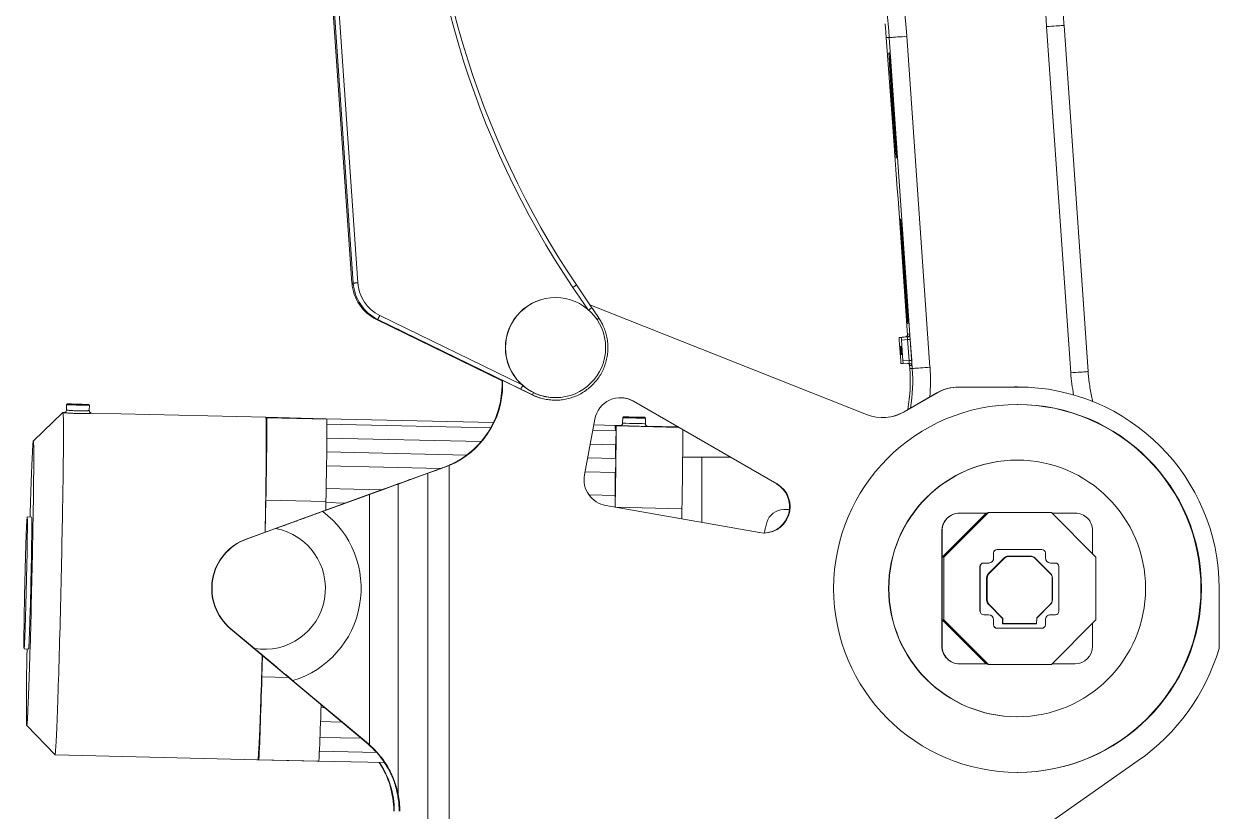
# Model space of a CAD drawing. Header units: millimetres. Extents: x 419 to 13500, y 498 to 10404.
# Drawn here: x 4496 to 5860, y 5924 to 6823 of the extents above; entities that cross this region are included whole.
import ezdxf

# ---------------------------------------------------------------- set-up
doc = ezdxf.new("R2010")
doc.units = ezdxf.units.MM
doc.header["$LTSCALE"] = 50

msp = doc.modelspace()

# ---------------------------------------------------------------- linework, layer by layer
at = {"color": 7, "linetype": 'Continuous', "lineweight": 15}
for p, q in [((4799.5, 7545.2), (4870.3, 6526.6)), ((4871.8, 6526.6), (4801, 7545.2)), ((4806.1, 7545.5), (4877, 6527)), ((5503.8, 6808.4), (5530.1, 6430.6)), ((5690.8, 6424.2), (5663.3, 6819.5)), ((5710.6, 6425.6), (5683.1, 6820.9)), ((5683.1, 6820.9), (5683.1, 6820.9)), ((5480.1, 6807), (5483.5, 6807)), ((5480.1, 6807), (5485.8, 6730.7)), ((5480.1, 6807), (5480.1, 6806.9)), ((5480.1, 6806.9), (5485.8, 6730.6)), ((5509.9, 6429.2), (5483.5, 6807)), ((5488.4, 6709.7), (5485.6, 6749.6)), ((5486.6, 6749.6), (5489.4, 6709.7)), ((5485.8, 6730.6), (5485.8, 6730.7)), ((5494.4, 6612.2), (5504.5, 6467.1)), ((5494.4, 6612.2), (5494.4, 6612.2)), ((5501.6, 6520.2), (5498.8, 6560.1)), ((5499.8, 6560.1), (5502.6, 6520.2)), ((4871.8, 6526.6), (4870.3, 6526.6)), ((5126.5, 6524.6), (5144.1, 6498.5)), ((5102.7, 6510.1), (5102.6, 6510.1)), ((5457.7, 6376.6), (5141.9, 6501.7)), ((4898.2, 6485.2), (5041.6, 6415.2)), ((4899.8, 6485.2), (4898.2, 6485.2)), ((5063.1, 6405.4), (4899.8, 6485.2)), ((4919, 6475.6), (4918.1, 6475.6)), ((5041.6, 6415.3), (4929.8, 6469.8)), ((5076, 6399), (4931, 6469.8)), ((5504.6, 6468.3), (5507.1, 6468.3)), ((5501.8, 6465.1), (5494.9, 6464.6)), ((5497.3, 6464.6), (5494.9, 6464.6)), ((5495, 6461.6), (5496.7, 6437.7)), ((5497.3, 6464.6), (5504.3, 6465.1)), ((5504.5, 6462.1), (5497.6, 6461.6)), ((5499.2, 6437.7), (5497.6, 6461.6)), ((5504.3, 6465.1), (5501.8, 6465.1)), ((5506.2, 6438.1), (5504.5, 6462.1)), ((5507.6, 6462.3), (5509.2, 6438.4)), ((5496.9, 6434.7), (5499.4, 6434.7)), ((5499.2, 6437.7), (5506.2, 6438.1)), ((5506.4, 6435.2), (5499.4, 6434.7)), ((5506.4, 6435.2), (5506.6, 6435.2)), ((5506.8, 6433.5), (5507.1, 6429.2)), ((5509.6, 6432.4), (5507.1, 6432.4)), ((5507.1, 6429.2), (5509.9, 6429.2)), ((5507.1, 6429.2), (5507.1, 6429.2)), ((5041.6, 6410.5), (5041.6, 6415.8)), ((5042.2, 6415.5), (5042.2, 6410.5)), ((5710.6, 6425.6), (5710.6, 6425.6)), ((5041.6, 6410.5), (5042.2, 6410.5)), ((5076.2, 6399), (5076, 6399)), ((5500.5, 6379.7), (5538, 6401.3)), ((5538.6, 6401.3), (5501.1, 6379.7)), ((5538, 6401.3), (5538.6, 6401.3)), ((5562.9, 6408), (5563.5, 6408)), ((5630.2, 6408), (5563.5, 6408)), ((5629.6, 6408.1), (5628.7, 6408.1)), ((4544.5, 6387.7), (4544.4, 6381.7)), ((4545.6, 6388.7), (4544.5, 6387.7)), ((4570.5, 6387.1), (4569.6, 6388.1)), ((4570.4, 6381.1), (4570.5, 6387.1)), ((5102.3, 6393), (5102.5, 6393)), ((5102.6, 6395.8), (5102.7, 6395.8)), ((5191.4, 6391.7), (5192, 6391.7)), ((5354.9, 6297.3), (5191.4, 6391.7)), ((5355.5, 6297.3), (5192, 6391.7)), ((4540.3, 6378.8), (4506.6, 6346.5)), ((4541.4, 6378.8), (4540.4, 6378.8)), ((4771.9, 6373.4), (4573.3, 6378)), ((4839.3, 6371.8), (4772, 6373.4)), ((4772, 6373.1), (4773.1, 6372.8)), ((4841.7, 6371.2), (4773.1, 6372.8)), ((4839.3, 6371.8), (4840.4, 6371.6)), ((5031.8, 6367.4), (4840.5, 6371.8)), ((5179.3, 6373), (5179.2, 6366.7)), ((5180.3, 6373.9), (5179.3, 6373)), ((5205.3, 6372.4), (5204.3, 6373.4)), ((5205.2, 6366.1), (5205.3, 6372.4)), ((5500.5, 6379.7), (5501.1, 6379.7)), ((4840.4, 6371.6), (4840.6, 6371.5)), ((4840.6, 6371.5), (4841.7, 6371.2)), ((5028.7, 6361.3), (4841.7, 6365.6)), ((5147.5, 6371.2), (5135.7, 6307.7)), ((5171.6, 6358), (5145.1, 6358.6)), ((5170.6, 6364.2), (5146.3, 6364.7)), ((5177.3, 6364), (5170.6, 6364.1)), ((5170.7, 6363.8), (5171.8, 6363.6)), ((5243, 6361.9), (5171.8, 6363.6)), ((5242, 6362.5), (5206.9, 6363.3)), ((4841.6, 6349.7), (5017.8, 6345.6)), ((5001.2, 6330.2), (4841.5, 6333.9)), ((5142.2, 6342.8), (5171.2, 6342.1)), ((4841.3, 6318), (4971.5, 6315)), ((4981.2, 6318.4), (4976.4, 6316.5)), ((4981.2, 6318.4), (4981.2, 5828)), ((5171.4, 6326.2), (5139.3, 6327)), ((5269.6, 6328), (5247.8, 6328)), ((5301.8, 6328), (5269.6, 6328)), ((5629.7, 6324.5), (5629.4, 6324.5)), ((4957, 6309.5), (4922.9, 6297.2)), ((4938.9, 6303.2), (4972.5, 6315.3)), ((4957, 5828), (4957, 6309.5)), ((4975.7, 6316.5), (4976.4, 6316.5)), ((5136.3, 6311.1), (5171, 6310.3)), ((4749.6, 6234.3), (4907.2, 6291.7)), ((4903.8, 6290.5), (4840.9, 6292)), ((4922.9, 5943.4), (4922.9, 6297.2)), ((5354.9, 6297.3), (5355.5, 6297.3)), ((4772.1, 6278.8), (4771.2, 6242.2)), ((4840.6, 6277.2), (4772.1, 6278.8)), ((4890.2, 6285.3), (4836.8, 6265.9)), ((4840.6, 6277.2), (4840.4, 6267.4)), ((4890.2, 5999.4), (4890.2, 6285.3)), ((5170.8, 6284.3), (5140.7, 6285)), ((4840.6, 6276.1), (4862.8, 6275.5)), ((5160, 6272.7), (5335.3, 6241.8)), ((5246.9, 6268.9), (5171.6, 6270.7)), ((5246.9, 6268.9), (5246.7, 6257.4)), ((5363.3, 6268), (5369.7, 6268)), ((5594.2, 6264), (5543.9, 6213.6)), ((5596.7, 6264.7), (5545.9, 6213.9)), ((5596.8, 6264.7), (5546, 6213.9)), ((5563.9, 6264), (5563.7, 6264)), ((5595.9, 6264), (5563.9, 6264)), ((5595.9, 6264), (5594.2, 6264)), ((5596.8, 6264.7), (5596.7, 6264.7)), ((5668.7, 6264.7), (5596.8, 6264.7)), ((5719.5, 6213.9), (5668.7, 6264.7)), ((5695.8, 6264), (5669.4, 6264)), ((4504.6, 6259.5), (4499.5, 6259.6)), ((4750, 6234.3), (4783, 6246.4)), ((5543.9, 6244), (5543.7, 6244)), ((5543.7, 6244), (5543.7, 6112)), ((5543.9, 6244), (5543.9, 6213.6)), ((5715.8, 6217.5), (5715.8, 6244)), ((4749.6, 6234.3), (4750, 6234.3)), ((5606.8, 6222.5), (5606.7, 6222.5)), ((5657.8, 6222.5), (5606.8, 6222.5)), ((5545.9, 6213.6), (5543.9, 6213.6)), ((5543.9, 6213.6), (5543.9, 6213.6)), ((5543.9, 6213.6), (5543.9, 6142.3)), ((5546, 6213.9), (5545.9, 6213.9)), ((5545.9, 6213.9), (5545.9, 6142)), ((5546, 6213.9), (5546, 6142)), ((5614.7, 6212.9), (5596.8, 6195)), ((5615.2, 6212.6), (5597.4, 6194.8)), ((5602.8, 6218.5), (5602.7, 6218.5)), ((5602.7, 6218.5), (5602.7, 6213)), ((5602.8, 6213), (5602.7, 6213)), ((5602.8, 6218.5), (5602.8, 6213)), ((5615.2, 6212.6), (5614.7, 6212.9)), ((5619.9, 6214.6), (5619.7, 6215)), ((5644.9, 6215), (5619.7, 6215)), ((5645.2, 6214.6), (5619.9, 6214.6)), ((5645.2, 6214.6), (5644.9, 6215)), ((5667.7, 6195), (5648.9, 6213.7)), ((5667.7, 6194.8), (5648.9, 6213.4)), ((5661.8, 6213), (5661.8, 6218.5)), ((5719.5, 6142), (5719.5, 6213.9)), ((5587.3, 6203), (5587.2, 6203)), ((5587.2, 6203), (5587.2, 6152)), ((5587.3, 6203), (5587.3, 6152)), ((5591.3, 6207), (5591.2, 6207)), ((5597.1, 6207), (5591.2, 6207)), ((5597.2, 6207), (5591.3, 6207)), ((5597.4, 6194.8), (5596.8, 6195)), ((5597.2, 6207), (5597.1, 6207)), ((5667.7, 6194.8), (5667.7, 6195)), ((5673.3, 6207), (5667.8, 6207)), ((5677.3, 6152), (5677.3, 6203)), ((5595.4, 6190.1), (5594.8, 6190.1)), ((5594.8, 6190.1), (5594.8, 6164.8)), ((5595.4, 6190.1), (5595.4, 6164.8)), ((5669.7, 6164.8), (5669.7, 6190.1)), ((5669.7, 6190.1), (5669.8, 6190.1)), ((5669.8, 6164.8), (5669.8, 6190.1)), ((5860.1, 6109.4), (5860.1, 6178)), ((5597.4, 6160.1), (5596.8, 6159.9)), ((5596.8, 6159.9), (5612.8, 6143.5)), ((5597.4, 6160.1), (5613.4, 6143.7)), ((5652, 6144.4), (5667.7, 6160.1)), ((5652.1, 6144.2), (5667.7, 6159.9)), ((5667.7, 6160.1), (5667.7, 6159.9)), ((5669.7, 6164.8), (5669.8, 6164.8)), ((5545.9, 6142.3), (5543.9, 6142.3)), ((5543.9, 6142.3), (5594.2, 6092)), ((5543.9, 6142.3), (5543.9, 6142.3)), ((5543.9, 6142.3), (5543.9, 6112)), ((5546, 6142), (5545.9, 6142)), ((5545.9, 6142), (5596.7, 6091.2)), ((5546, 6142), (5596.8, 6091.2)), ((5587.3, 6152), (5587.2, 6152)), ((5591.6, 6148), (5591.5, 6148)), ((5591.5, 6148), (5596.7, 6148)), ((5591.6, 6148), (5596.8, 6148)), ((5596.8, 6148), (5596.7, 6148)), ((5602.8, 6142), (5602.7, 6142)), ((5602.7, 6142), (5602.7, 6136.5)), ((5602.8, 6142), (5602.8, 6136.5)), ((5613.4, 6143.7), (5612.8, 6143.5)), ((5612.8, 6143.5), (5612.8, 6137.5)), ((5613.4, 6143.7), (5613.4, 6137.8)), ((5651.7, 6137.8), (5652, 6144.4)), ((5651.8, 6137.5), (5652.1, 6144.2)), ((5652, 6144.4), (5652.1, 6144.2)), ((5661.8, 6136.5), (5661.8, 6142)), ((5667.8, 6148), (5673.3, 6148)), ((5668.7, 6091.2), (5719.5, 6142)), ((4888.4, 6000.4), (4731.5, 6132)), ((4731.5, 6132), (4732, 6132)), ((4758.9, 6109.4), (4732, 6132)), ((5602.8, 6136.5), (5602.7, 6136.5)), ((5606.8, 6132.5), (5606.7, 6132.5)), ((5606.8, 6132.5), (5657.8, 6132.5)), ((5613.4, 6137.8), (5612.8, 6137.5)), ((5612.8, 6137.5), (5651.8, 6137.5)), ((5613.4, 6137.8), (5651.7, 6137.8)), ((5651.7, 6137.8), (5651.8, 6137.5)), ((5715.8, 6112), (5715.8, 6138.4)), ((4496, 6108.9), (4501.1, 6108.7)), ((4768, 6101.4), (4767.4, 6077.1)), ((5543.9, 6112), (5543.7, 6112)), ((5563.9, 6092), (5563.7, 6092)), ((5563.9, 6092), (5594.2, 6092)), ((5595.9, 6092), (5594.2, 6092)), ((5594.2, 6092), (5594.2, 6092)), ((5596.8, 6091.2), (5596.7, 6091.2)), ((5596.8, 6091.2), (5668.7, 6091.2)), ((5669.4, 6092), (5695.8, 6092)), ((4797.8, 6076.4), (4767.4, 6077.1)), ((4802.8, 6072.7), (4889, 6000.4)), ((4839.1, 6041.8), (4834.9, 6041.9)), ((5629.4, 6031.5), (5629.7, 6031.5)), ((4499, 6021.7), (4531.3, 5987.9)), ((4834.4, 6026), (4858.5, 6025.4)), ((4880.6, 6006.9), (4833.7, 6008)), ((4833.1, 5992.1), (4898.5, 5990.6)), ((4888.4, 6000.4), (4889, 6000.4)), ((4531.3, 5987.9), (4762.9, 5982.5)), ((4830.2, 5980.9), (4761.6, 5982.5)), ((4762.9, 5982.5), (4761.6, 5982.5)), ((4764.1, 5982.5), (4762.9, 5982.5)), ((4832.6, 5980.9), (4764.1, 5982.5)), ((4831.4, 5980.9), (4830.2, 5980.9)), ((4831.4, 5980.9), (4907.4, 5979.2)), ((4832.6, 5980.9), (4831.4, 5980.9)), ((5641.5, 5892.9), (5767.8, 5981.4))]:
    msp.add_line(p, q, dxfattribs=at)
at = {"color": 8, "linetype": 'Continuous', "lineweight": 15}
for p, q in [((5486.6, 6749.7), (5485.6, 6749.6)), ((5489.4, 6709.8), (5488.4, 6709.7)), ((5494.4, 6612.2), (5504.5, 6467.2)), ((5499.8, 6560.1), (5498.8, 6560.1)), ((5139, 6497.1), (5122.4, 6521.8)), ((5502.6, 6520.2), (5501.6, 6520.2)), ((4902.1, 6489.7), (5064.4, 6410.5)), ((4930.2, 6470.2), (4929.8, 6469.8)), ((5506.8, 6433.5), (5507.1, 6429.2)), ((4560.9, 6377.7), (4557.5, 6377.8)), ((5269.6, 6253.4), (5269.6, 6328))]:
    msp.add_line(p, q, dxfattribs=at)
at = {"color": 7, "linetype": 'Continuous', "lineweight": 15, "flags": 128}
for points in [[(5663.3, 6819.5), (5662.5, 6833.8), (5662.1, 6848.2), (5662.1, 6862.6), (5662.5, 6876.9), (5663.2, 6891.3), (5664.4, 6905.6), (5666, 6919.9), (5668, 6934.1), (5670.3, 6948.3)], [(5479, 6934.7), (5483.3, 6921), (5487.2, 6907.2), (5490.8, 6893.3), (5493.9, 6879.3), (5496.7, 6865.3), (5499, 6851.1), (5501, 6836.9), (5502.6, 6822.7), (5503.8, 6808.4)], [(4986.7, 6836.7), (4991.6, 6818.2), (4996.9, 6799.9), (5002.5, 6781.6), (5008.4, 6763.5), (5014.7, 6745.4), (5021.3, 6727.5), (5028.3, 6709.8), (5035.6, 6692.1), (5043.2, 6674.6), (5051.2, 6657.3), (5059.5, 6640.1), (5068.1, 6623.1), (5077, 6606.2), (5086.3, 6589.5), (5095.9, 6573), (5105.8, 6556.7), (5116, 6540.5), (5126.5, 6524.6)], [(5122.4, 6521.8), (5111.8, 6537.8), (5101.6, 6554), (5091.6, 6570.4), (5082, 6587), (5072.6, 6603.8), (5063.7, 6620.7), (5055, 6637.8), (5046.6, 6655.1), (5038.6, 6672.5), (5030.9, 6690.1), (5023.6, 6707.9), (5016.6, 6725.7), (5010, 6743.7), (5003.6, 6761.8), (4997.7, 6780.1), (4992.1, 6798.4), (4986.8, 6816.9), (4981.9, 6835.4)], [(5483.5, 6807), (5483.8, 6807), (5484.4, 6807.1), (5485.5, 6807.2), (5486.9, 6807.2), (5488.6, 6807.4), (5490.6, 6807.5), (5492.9, 6807.7), (5495.5, 6807.8), (5498.2, 6808), (5501, 6808.2), (5503.8, 6808.4)], [(5485.6, 6749.6), (5485.4, 6753.4), (5485.1, 6757.2), (5484.9, 6760.8), (5484.6, 6764.4), (5484.4, 6767.9), (5484.2, 6771.2), (5484, 6774.3), (5483.8, 6777.1), (5483.7, 6779.8), (5483.6, 6782.1), (5483.4, 6784.2), (5483.4, 6785.9), (5483.3, 6787.3), (5483.3, 6788.4), (5483.3, 6789.1), (5483.3, 6789.5), (5483.3, 6789.5), (5483.4, 6789.1), (5483.5, 6788.4), (5483.6, 6787.3), (5483.8, 6785.9), (5483.9, 6784.2), (5484.1, 6782.1), (5484.3, 6779.8), (5484.5, 6777.1), (5484.8, 6774.3), (5485, 6771.2), (5485.3, 6767.9), (5485.5, 6764.4), (5485.8, 6760.8), (5486, 6757.2), (5486.3, 6753.4), (5486.6, 6749.6)], [(5485.8, 6730.7), (5486.6, 6720.4), (5487.3, 6710), (5488.1, 6699.4), (5488.9, 6688.7), (5489.7, 6678), (5490.5, 6667.1), (5491.2, 6656.2), (5492, 6645.2), (5492.8, 6634.2), (5493.6, 6623.2), (5494.4, 6612.2)], [(5489.4, 6709.7), (5489.6, 6705.9), (5489.9, 6702.1), (5490.1, 6698.5), (5490.4, 6694.9), (5490.6, 6691.4), (5490.8, 6688.1), (5491, 6685), (5491.2, 6682.2), (5491.3, 6679.5), (5491.4, 6677.2), (5491.5, 6675.1), (5491.6, 6673.4), (5491.7, 6672), (5491.7, 6670.9), (5491.7, 6670.2), (5491.7, 6669.8), (5491.6, 6669.8), (5491.6, 6670.2), (5491.5, 6670.9), (5491.4, 6672), (5491.2, 6673.4), (5491.1, 6675.1), (5490.9, 6677.2), (5490.7, 6679.5), (5490.5, 6682.2), (5490.2, 6685), (5490, 6688.1), (5489.7, 6691.4), (5489.5, 6694.9), (5489.2, 6698.5), (5488.9, 6702.1), (5488.7, 6705.9), (5488.4, 6709.7)], [(5498.8, 6560.1), (5498.6, 6563.9), (5498.3, 6567.6), (5498.1, 6571.3), (5497.8, 6574.9), (5497.6, 6578.3), (5497.4, 6581.6), (5497.2, 6584.7), (5497, 6587.6), (5496.9, 6590.2), (5496.8, 6592.6), (5496.7, 6594.6), (5496.6, 6596.4), (5496.5, 6597.8), (5496.5, 6598.8), (5496.5, 6599.6), (5496.5, 6599.9), (5496.6, 6599.9), (5496.6, 6599.6), (5496.7, 6598.8), (5496.8, 6597.8), (5497, 6596.4), (5497.1, 6594.6), (5497.3, 6592.6), (5497.5, 6590.2), (5497.7, 6587.6), (5498, 6584.7), (5498.2, 6581.6), (5498.5, 6578.3), (5498.7, 6574.9), (5499, 6571.3), (5499.3, 6567.6), (5499.5, 6563.9), (5499.8, 6560.1)], [(4877, 6527), (4876, 6526.9), (4875, 6526.8), (4874.1, 6526.8), (4873.4, 6526.7), (4872.7, 6526.7), (4872.2, 6526.7), (4871.9, 6526.6), (4871.8, 6526.6)], [(5502.6, 6520.2), (5502.8, 6516.4), (5503.1, 6512.6), (5503.3, 6508.9), (5503.6, 6505.3), (5503.8, 6501.9), (5504, 6498.6), (5504.2, 6495.5), (5504.4, 6492.6), (5504.5, 6490), (5504.6, 6487.7), (5504.7, 6485.6), (5504.8, 6483.9), (5504.9, 6482.4), (5504.9, 6481.4), (5504.9, 6480.7), (5504.9, 6480.3), (5504.9, 6480.3), (5504.8, 6480.7), (5504.7, 6481.4), (5504.6, 6482.4), (5504.4, 6483.9), (5504.3, 6485.6), (5504.1, 6487.7), (5503.9, 6490), (5503.7, 6492.6), (5503.4, 6495.5), (5503.2, 6498.6), (5502.9, 6501.9), (5502.7, 6505.3), (5502.4, 6508.9), (5502.1, 6512.6), (5501.9, 6516.4), (5501.6, 6520.2)], [(5496.1, 6449.6), (5496, 6451), (5495.9, 6452.3), (5495.8, 6453.3), (5495.8, 6454.1), (5495.7, 6454.6), (5495.7, 6454.7), (5495.7, 6454.4), (5495.7, 6453.8), (5495.8, 6452.8), (5495.8, 6451.7), (5495.9, 6450.3), (5496, 6448.9), (5496.1, 6447.6), (5496.2, 6446.4), (5496.3, 6445.5), (5496.4, 6444.8), (5496.4, 6444.6), (5496.4, 6444.6), (5496.4, 6445.1), (5496.3, 6445.9), (5496.3, 6447), (5496.2, 6448.3), (5496.1, 6449.6)], [(5497.2, 6449.6), (5497.1, 6451), (5497, 6452.3), (5496.9, 6453.3), (5496.8, 6454.1), (5496.8, 6454.6), (5496.8, 6454.7), (5496.8, 6454.4), (5496.8, 6453.8), (5496.9, 6452.8), (5496.9, 6451.7), (5497, 6450.3), (5497.1, 6448.9), (5497.2, 6447.6), (5497.3, 6446.4), (5497.4, 6445.5), (5497.4, 6444.8), (5497.5, 6444.6), (5497.5, 6444.6), (5497.5, 6445.1), (5497.4, 6445.9), (5497.4, 6447), (5497.3, 6448.3), (5497.2, 6449.6)], [(5498.3, 6449.6), (5498.2, 6451), (5498.1, 6452.3), (5498, 6453.3), (5497.9, 6454.1), (5497.9, 6454.6), (5497.9, 6454.7), (5497.9, 6454.4), (5497.9, 6453.8), (5497.9, 6452.8), (5498, 6451.7), (5498.1, 6450.3), (5498.2, 6448.9), (5498.3, 6447.6), (5498.4, 6446.4), (5498.5, 6445.5), (5498.5, 6444.8), (5498.6, 6444.6), (5498.6, 6444.6), (5498.6, 6445.1), (5498.5, 6445.9), (5498.5, 6447), (5498.4, 6448.3), (5498.3, 6449.6)], [(5504.5, 6462.1), (5505.1, 6462.1), (5505.7, 6462.2), (5506.2, 6462.2), (5506.7, 6462.2), (5507.1, 6462.3), (5507.3, 6462.3), (5507.5, 6462.3), (5507.6, 6462.3)], [(5506.2, 6438.1), (5506.8, 6438.2), (5507.4, 6438.2), (5507.9, 6438.3), (5508.3, 6438.3), (5508.7, 6438.3), (5509, 6438.3), (5509.2, 6438.4), (5509.2, 6438.4)], [(5509.9, 6429.2), (5510.1, 6429.2), (5510.8, 6429.3), (5511.8, 6429.3), (5513.2, 6429.4), (5514.9, 6429.5), (5517, 6429.7), (5519.3, 6429.8), (5521.8, 6430), (5524.5, 6430.2), (5527.3, 6430.4), (5530.1, 6430.6)], [(5621.1, 6408), (5626.4, 6408.1), (5628.7, 6408.1)], [(5622, 6408), (5631.2, 6408.1), (5633.8, 6408)], [(4557.7, 6387.4), (4555.6, 6387.4), (4553.5, 6387.5), (4551.5, 6387.5), (4549.7, 6387.6), (4548.1, 6387.6), (4546.7, 6387.6), (4545.7, 6387.7), (4545, 6387.7), (4544.6, 6387.7), (4544.5, 6387.7)], [(4545.6, 6388.7), (4545.6, 6388.7), (4545.8, 6388.7), (4546.3, 6388.6), (4547.2, 6388.6), (4548.5, 6388.6), (4550, 6388.6), (4551.7, 6388.5), (4553.6, 6388.5), (4555.6, 6388.4), (4557.7, 6388.4)], [(4557.7, 6388.4), (4559.8, 6388.3), (4561.8, 6388.3), (4563.7, 6388.2), (4565.4, 6388.2), (4566.8, 6388.2), (4568, 6388.1), (4568.9, 6388.1), (4569.4, 6388.1), (4569.6, 6388.1)], [(4570.5, 6387.1), (4570.5, 6387.1), (4570.2, 6387.1), (4569.5, 6387.1), (4568.5, 6387.1), (4567.2, 6387.2), (4565.6, 6387.2), (4563.9, 6387.2), (4561.9, 6387.3), (4559.8, 6387.3), (4557.7, 6387.4)], [(4540.3, 6378.8), (4540.4, 6378.8), (4540.4, 6378.6), (4540.5, 6378.1), (4540.6, 6377.2), (4540.7, 6376), (4540.7, 6374.4), (4540.8, 6372.5), (4540.8, 6370.2), (4540.9, 6367.6), (4540.9, 6364.7), (4540.9, 6361.4), (4540.9, 6357.9), (4540.9, 6354), (4540.9, 6349.8), (4540.9, 6345.3), (4540.9, 6340.5), (4540.8, 6335.4), (4540.8, 6330.1), (4540.7, 6324.4), (4540.7, 6318.6), (4540.6, 6312.5), (4540.5, 6306.1), (4540.4, 6299.6), (4540.3, 6292.8), (4540.2, 6285.8), (4540.1, 6278.7), (4540, 6271.3), (4539.8, 6263.8), (4539.7, 6256.2), (4539.6, 6248.4), (4539.4, 6240.6), (4539.2, 6232.6), (4539.1, 6224.5), (4538.9, 6216.4), (4538.7, 6208.2), (4538.6, 6199.9), (4538.4, 6191.6), (4538.2, 6183.3)], [(4771.1, 6242.2), (4771.1, 6243.2), (4771.3, 6251.1), (4771.4, 6258.9), (4771.5, 6266.6), (4771.7, 6274.1), (4771.8, 6281.4), (4771.9, 6288.5), (4772, 6295.4), (4772.1, 6302.1), (4772.2, 6308.5), (4772.2, 6314.7), (4772.3, 6320.7), (4772.4, 6326.3), (4772.4, 6331.7), (4772.4, 6336.8), (4772.5, 6341.6), (4772.5, 6346.1), (4772.5, 6350.3), (4772.5, 6354.1), (4772.5, 6357.6), (4772.5, 6360.8), (4772.4, 6363.6), (4772.4, 6366.1), (4772.3, 6368.2), (4772.3, 6370), (4772.2, 6371.4), (4772.1, 6372.4), (4772, 6373.1)], [(4772, 6373.1), (4772, 6373.2), (4772, 6373.3), (4772, 6373.4), (4771.9, 6373.4), (4771.9, 6373.4)], [(4773.1, 6372.8), (4773.1, 6368.5), (4773.1, 6363.9), (4773.1, 6358.9), (4773.1, 6353.7), (4773, 6348.1), (4773, 6342.3), (4772.9, 6336.2), (4772.8, 6329.8), (4772.8, 6323.2), (4772.7, 6316.3), (4772.6, 6309.3), (4772.5, 6301.9), (4772.3, 6294.4), (4772.2, 6286.7), (4772.1, 6278.8)], [(4840.4, 6371.6), (4840.4, 6371.7), (4840.4, 6371.8), (4840.5, 6371.8), (4840.5, 6371.8), (4840.5, 6371.8), (4840.5, 6371.7), (4840.6, 6371.6), (4840.6, 6371.5)], [(5192.5, 6372.7), (5190.3, 6372.7), (5188.2, 6372.8), (5186.3, 6372.8), (5184.5, 6372.8), (5182.9, 6372.9), (5181.5, 6372.9), (5180.5, 6372.9), (5179.8, 6372.9), (5179.4, 6373), (5179.3, 6373)], [(5180.3, 6373.9), (5180.3, 6373.9), (5180.6, 6373.9), (5181.1, 6373.9), (5182, 6373.9), (5183.2, 6373.9), (5184.7, 6373.8), (5186.5, 6373.8), (5188.4, 6373.7), (5190.4, 6373.7), (5192.5, 6373.7)], [(5192.5, 6373.7), (5194.6, 6373.6), (5196.6, 6373.6), (5198.5, 6373.5), (5200.2, 6373.5), (5201.6, 6373.4), (5202.8, 6373.4), (5203.7, 6373.4), (5204.2, 6373.4), (5204.3, 6373.4)], [(5205.3, 6372.4), (5205.3, 6372.4), (5205, 6372.4), (5204.3, 6372.4), (5203.3, 6372.4), (5202, 6372.4), (5200.4, 6372.5), (5198.6, 6372.5), (5196.7, 6372.6), (5194.6, 6372.6), (5192.5, 6372.7)], [(4841.7, 6371.2), (4841.7, 6366.9), (4841.7, 6362.3), (4841.7, 6357.3), (4841.6, 6352.1), (4841.6, 6346.5), (4841.5, 6340.7), (4841.5, 6334.6), (4841.4, 6328.2), (4841.3, 6321.6), (4841.2, 6314.8), (4841.1, 6307.7), (4841, 6300.4), (4840.9, 6292.8), (4840.8, 6285.1), (4840.6, 6277.2)], [(5170.6, 6364.2), (5170.6, 6364.2), (5170.6, 6364.1), (5170.6, 6364.1), (5170.7, 6364), (5170.7, 6363.8)], [(5171.8, 6363.6), (5171.8, 6359.3), (5171.8, 6354.7), (5171.7, 6349.8), (5171.7, 6344.6), (5171.7, 6339.1), (5171.6, 6333.4), (5171.6, 6327.3), (5171.5, 6321.1), (5171.4, 6314.5), (5171.3, 6307.7), (5171.2, 6300.7), (5171.1, 6293.5), (5171, 6286.1), (5170.9, 6278.5), (5170.8, 6270.7)], [(5248, 6359.1), (5248, 6357.5), (5247.9, 6352.9), (5247.9, 6348), (5247.9, 6342.9), (5247.8, 6337.4), (5247.8, 6331.6), (5247.7, 6325.6), (5247.7, 6319.3), (5247.6, 6312.7), (5247.5, 6306), (5247.4, 6299), (5247.3, 6291.7), (5247.2, 6284.3), (5247.1, 6276.7), (5246.9, 6268.9)], [(4504.8, 6184.1), (4504.9, 6191.7), (4505.1, 6199.2), (4505.3, 6206.7), (4505.4, 6214.2), (4505.6, 6221.6), (4505.7, 6228.9), (4505.9, 6236.1), (4506, 6243.2), (4506.1, 6250.2), (4506.3, 6257), (4506.4, 6263.7), (4506.5, 6270.2), (4506.6, 6276.5), (4506.7, 6282.6), (4506.7, 6288.5), (4506.8, 6294.2), (4506.9, 6299.6), (4506.9, 6304.8), (4507, 6309.7), (4507, 6314.4), (4507, 6318.8), (4507, 6322.8), (4507.1, 6326.6), (4507.1, 6330.1), (4507, 6333.3), (4507, 6336.1), (4507, 6338.6), (4507, 6340.8), (4506.9, 6342.6), (4506.9, 6344.1), (4506.8, 6345.2), (4506.7, 6346), (4506.6, 6346.4), (4506.6, 6346.5), (4506.5, 6346.3), (4506.4, 6345.6), (4506.2, 6344.7), (4506.1, 6343.4), (4506, 6341.7), (4505.9, 6339.7), (4505.7, 6337.4), (4505.6, 6334.7), (4505.4, 6331.7), (4505.3, 6328.4), (4505.1, 6324.8), (4504.9, 6320.8), (4504.7, 6316.6), (4504.6, 6312.1), (4504.4, 6307.3), (4504.2, 6302.3), (4504, 6296.9), (4503.8, 6291.4), (4503.6, 6285.6), (4503.4, 6279.6), (4503.2, 6273.4), (4503, 6266.9), (4502.8, 6260.4), (4502.8, 6259.5)], [(5171.1, 6342.1), (5171.1, 6340.9), (5171.1, 6336.8), (5171.1, 6332.3), (5171.1, 6327.4), (5171.1, 6326.2)], [(5170.9, 6310.3), (5170.9, 6305.3), (5170.8, 6299), (5170.7, 6292.6), (5170.6, 6285.9), (5170.6, 6284.3)], [(4498.6, 6184.2), (4498.8, 6189.4), (4498.9, 6194.5), (4499, 6199.5), (4499.1, 6204.5), (4499.2, 6209.5), (4499.3, 6214.2), (4499.3, 6218.9), (4499.4, 6223.4), (4499.5, 6227.7), (4499.5, 6231.8), (4499.6, 6235.6), (4499.6, 6239.3), (4499.7, 6242.7), (4499.7, 6245.8), (4499.7, 6248.6), (4499.7, 6251.1), (4499.7, 6253.3), (4499.7, 6255.2), (4499.7, 6256.8), (4499.6, 6258), (4499.6, 6258.9), (4499.5, 6259.4), (4499.5, 6259.6), (4499.4, 6259.4), (4499.3, 6258.9), (4499.3, 6258), (4499.2, 6256.8), (4499.1, 6255.2), (4499, 6253.3), (4498.9, 6251.1), (4498.8, 6248.6), (4498.6, 6245.8), (4498.5, 6242.7), (4498.4, 6239.3), (4498.3, 6235.6), (4498.1, 6231.8), (4498, 6227.7), (4497.9, 6223.4), (4497.7, 6218.9), (4497.6, 6214.2), (4497.5, 6209.5), (4497.3, 6204.5), (4497.2, 6199.5), (4497.1, 6194.5), (4496.9, 6189.4), (4496.8, 6184.2), (4496.7, 6179.1), (4496.6, 6174), (4496.5, 6168.9), (4496.4, 6163.9), (4496.3, 6159), (4496.2, 6154.2), (4496.1, 6149.6), (4496, 6145.1), (4496, 6140.8), (4495.9, 6136.7), (4495.9, 6132.8), (4495.8, 6129.1), (4495.8, 6125.8), (4495.8, 6122.7), (4495.8, 6119.8), (4495.8, 6117.3), (4495.8, 6115.1), (4495.8, 6113.2), (4495.8, 6111.7), (4495.8, 6110.4), (4495.9, 6109.6), (4495.9, 6109), (4496, 6108.9), (4496, 6109), (4496.1, 6109.6), (4496.2, 6110.4), (4496.3, 6111.7), (4496.4, 6113.2), (4496.5, 6115.1), (4496.6, 6117.3), (4496.7, 6119.8), (4496.8, 6122.7), (4496.9, 6125.8), (4497.1, 6129.1), (4497.2, 6132.8), (4497.3, 6136.7), (4497.5, 6140.8), (4497.6, 6145.1), (4497.7, 6149.6), (4497.9, 6154.2), (4498, 6159), (4498.1, 6163.9), (4498.3, 6168.9), (4498.4, 6174), (4498.5, 6179.1), (4498.6, 6184.2)], [(4503.7, 6184.1), (4503.8, 6189.2), (4503.9, 6194.4), (4504.1, 6199.4), (4504.2, 6204.4), (4504.3, 6209.3), (4504.3, 6214.1), (4504.4, 6218.8), (4504.5, 6223.3), (4504.6, 6227.6), (4504.6, 6231.7), (4504.7, 6235.5), (4504.7, 6239.2), (4504.7, 6242.5), (4504.8, 6245.7), (4504.8, 6248.5), (4504.8, 6251), (4504.8, 6253.2), (4504.8, 6255.1), (4504.7, 6256.7), (4504.7, 6257.9), (4504.7, 6258.7), (4504.6, 6259.3), (4504.6, 6259.5)], [(5648.9, 6213.4), (5648.9, 6213.6), (5648.9, 6213.7)], [(4499.3, 6108.8), (4499.3, 6107.8), (4499.2, 6101.3), (4499.1, 6094.8), (4499, 6088.6), (4498.9, 6082.6), (4498.8, 6076.8), (4498.8, 6071.3), (4498.7, 6065.9), (4498.7, 6060.9), (4498.6, 6056.1), (4498.6, 6051.6), (4498.6, 6047.4), (4498.6, 6043.4), (4498.6, 6039.8), (4498.6, 6036.5), (4498.6, 6033.5), (4498.6, 6030.8), (4498.6, 6028.5), (4498.7, 6026.5), (4498.7, 6024.8), (4498.8, 6023.5), (4498.9, 6022.6), (4498.9, 6021.9), (4499, 6021.7), (4499.1, 6021.8), (4499.2, 6022.2), (4499.3, 6023), (4499.4, 6024.1), (4499.6, 6025.6), (4499.7, 6027.4), (4499.8, 6029.6), (4500, 6032.1), (4500.1, 6034.9), (4500.3, 6038.1), (4500.4, 6041.6), (4500.6, 6045.4), (4500.8, 6049.4), (4501, 6053.8), (4501.1, 6058.5), (4501.3, 6063.4), (4501.5, 6068.6), (4501.7, 6074), (4501.9, 6079.7), (4502.1, 6085.6), (4502.3, 6091.7), (4502.5, 6098), (4502.7, 6104.5), (4502.9, 6111.2), (4503.1, 6118), (4503.3, 6125), (4503.5, 6132.1), (4503.7, 6139.3), (4503.9, 6146.6), (4504, 6154), (4504.2, 6161.5), (4504.4, 6169), (4504.6, 6176.5), (4504.8, 6184.1)], [(4501.1, 6108.7), (4501.1, 6108.7), (4501.1, 6108.9), (4501.2, 6109.5), (4501.3, 6110.3), (4501.4, 6111.5), (4501.5, 6113.1), (4501.6, 6115), (4501.7, 6117.2), (4501.8, 6119.7), (4501.9, 6122.5), (4502, 6125.6), (4502.2, 6129), (4502.3, 6132.7), (4502.4, 6136.5), (4502.5, 6140.6), (4502.7, 6144.9), (4502.8, 6149.4), (4502.9, 6154.1), (4503.1, 6158.9), (4503.2, 6163.8), (4503.3, 6168.8), (4503.5, 6173.8), (4503.6, 6179), (4503.7, 6184.1)], [(4538.2, 6183.3), (4538, 6175), (4537.8, 6166.8), (4537.6, 6158.5), (4537.4, 6150.3), (4537.2, 6142.2), (4537, 6134.1), (4536.7, 6126.1), (4536.5, 6118.2), (4536.3, 6110.5), (4536.1, 6102.8), (4535.9, 6095.3), (4535.7, 6088), (4535.5, 6080.9), (4535.2, 6073.9), (4535, 6067.1), (4534.8, 6060.5), (4534.6, 6054.2), (4534.4, 6048.1), (4534.2, 6042.2), (4534, 6036.6), (4533.8, 6031.3), (4533.6, 6026.2), (4533.4, 6021.4), (4533.2, 6016.9), (4533, 6012.7), (4532.8, 6008.8), (4532.7, 6005.2), (4532.5, 6002), (4532.3, 5999.1), (4532.2, 5996.5), (4532, 5994.2), (4531.9, 5992.3), (4531.7, 5990.7), (4531.6, 5989.5), (4531.5, 5988.6), (4531.4, 5988.1), (4531.3, 5987.9), (4531.3, 5987.9)], [(5595.4, 6164.8), (5595, 6164.8), (5594.8, 6164.8)], [(4762.9, 5982.5), (4763, 5982.7), (4763.1, 5983.2), (4763.2, 5984.1), (4763.3, 5985.3), (4763.5, 5986.9), (4763.6, 5988.8), (4763.7, 5991.1), (4763.9, 5993.7), (4764.1, 5996.6), (4764.2, 5999.9), (4764.4, 6003.5), (4764.6, 6007.4), (4764.8, 6011.6), (4765, 6016.1), (4765.1, 6020.9), (4765.3, 6025.9), (4765.5, 6031.3), (4765.7, 6036.9), (4766, 6042.8), (4766.2, 6048.9), (4766.4, 6055.2), (4766.6, 6061.8), (4766.8, 6068.6), (4767, 6075.6), (4767.2, 6082.7), (4767.5, 6090), (4767.7, 6097.5), (4767.8, 6101.6)], [(4767.4, 6077.1), (4767.2, 6069.1), (4766.9, 6061.3), (4766.7, 6053.8), (4766.5, 6046.4), (4766.2, 6039.3), (4766, 6032.3), (4765.8, 6025.7), (4765.5, 6019.3), (4765.3, 6013.1), (4765.1, 6007.3), (4764.9, 6001.7), (4764.7, 5996.4), (4764.5, 5991.5), (4764.3, 5986.8), (4764.1, 5982.5)], [(4835, 6045.2), (4835, 6044.8), (4834.8, 6037.7), (4834.6, 6030.7), (4834.3, 6024.1), (4834.1, 6017.7), (4833.9, 6011.5), (4833.7, 6005.7), (4833.4, 6000.1), (4833.2, 5994.8), (4833, 5989.9), (4832.8, 5985.2), (4832.6, 5980.9)]]:
    msp.add_lwpolyline(points, dxfattribs=at)
at = {"color": 8, "linetype": 'Continuous', "lineweight": 15, "flags": 128}
for points in [[(5663.3, 6819.5), (5666.1, 6819.7), (5668.9, 6819.9), (5671.6, 6820.1), (5674.1, 6820.2), (5676.3, 6820.4), (5678.3, 6820.5), (5680, 6820.7), (5681.3, 6820.7), (5682.3, 6820.8), (5682.9, 6820.9), (5683.1, 6820.9)], [(5504.6, 6468), (5504.6, 6468.2), (5504.6, 6468.3)], [(5507.1, 6432.4), (5507.1, 6432.5), (5507.1, 6432.7)], [(5710.6, 6425.6), (5710.4, 6425.6), (5709.9, 6425.6), (5708.9, 6425.5), (5707.6, 6425.4), (5705.9, 6425.3), (5703.9, 6425.1), (5701.6, 6425), (5699.1, 6424.8), (5696.5, 6424.6), (5693.7, 6424.4), (5690.8, 6424.2)]]:
    msp.add_lwpolyline(points, dxfattribs=at)
at = {"color": 7, "linetype": 'Continuous', "lineweight": 15}
for centre, radius in [((5102.7, 6453), 57.1), ((5630.1, 6178), 210), ((5629.7, 6178), 146.5)]:
    msp.add_circle(centre, radius, dxfattribs=at)
for centre, radius, start, end in [((4985.3, 6772.3), 499.5, 3.9884, 18.2103), ((4920.2, 6530.1), 50, 183.9762, 243.9745), ((4921.7, 6530.1), 50, 183.9762, 243.9745), ((4921.8, 6530.1), 44.9, 183.976, 243.9747), ((5022.5, 6672.3), 180.7, 303.5723, 305.1672), ((5102.6, 6453), 57.2, 90.0033, 269.9967), ((4794.3, 6540.9), 119.3, 332.1335, 334.5863), ((5501.6, 6468.1), 3, 273.9875, 3.9929), ((5504.1, 6468.1), 3, 273.9875, 3.9935), ((5382.9, 6455.1), 124.8, 3.3004, 6.057), ((5556.8, 6466.7), 62, 181.9124, 184.6817), ((5435.2, 6458), 62.5, 3.3009, 6.0559), ((5442.2, 6458.5), 62.5, 3.3009, 6.0559), ((5559.1, 6441.3), 62.5, 183.3017, 186.0558), ((5437.4, 6432.6), 62.1, 1.9132, 4.6809), ((5307.6, 6415.3), 200, 350.4915, 3.9885), ((5444.4, 6433.1), 62.1, 1.9132, 4.6809), ((5310.4, 6415.3), 200, 351.0032, 3.9885), ((5385.6, 6428.2), 124.1, 1.9122, 4.6814), ((4942.2, 6410.5), 100, 292.9221, 0.0011), ((4941.6, 6410.5), 100, 301.6084, 0.0008), ((5102.3, 6453), 60, 243.9755, 270), ((5562.9, 6358), 50, 89.9998, 119.9014), ((5563.5, 6358), 50, 89.9998, 119.9014), ((5630.2, 6178), 230, 359.9979, 89.9979), ((5177, 6365.8), 30, 59.9998, 169.5121), ((5176.4, 6365.8), 30, 59.9983, 89.4287), ((5629.4, 6178), 210, 359.9978, 89.8899), ((5476.2, 6423.1), 50, 248.3815, 299.9011), ((5475.6, 6423.1), 50, 270.3424, 299.9012), ((5109, 6357.5), 62, 0.4094, 5.836), ((4921.6, 6355.8), 250.1, 356.8499, 0.4914), ((4921.3, 6324.1), 250.1, 356.85, 0.4914), ((5629.4, 6178), 146.5, 90.0034, 269.9966), ((5165.2, 6302.2), 30, 169.5077, 259.997), ((5340.5, 6271.3), 30, 260.004, 59.9987), ((5339.9, 6271.3), 30, 270.5751, 59.998), ((4857.2, 6283.2), 313.7, 357.7353, 0.1943), ((4770.7, 6178), 110, 286.9481, 53.0533), ((5563.7, 6244), 20, 90.0022, 180.002), ((5563.9, 6244), 20, 90.0021, 180.0021), ((5695.8, 6244), 20, 359.9976, 89.9982), ((4770.5, 6178), 69.5, 260.3477, 79.6537), ((4770.1, 6178), 60, 110.0038, 229.9976), ((4770.5, 6178), 60, 110.0037, 229.9977), ((5606.7, 6218.5), 4, 90.0027, 180.0016), ((5606.8, 6218.5), 4, 90.0027, 180.0016), ((5657.8, 6218.5), 4, 359.9988, 89.996), ((5597.1, 6212.6), 5.61, 270.1447, 3.8807), ((5597.2, 6212.6), 5.61, 270.1447, 3.8807), ((5619.7, 6208), 7, 90.0035, 134.9997), ((5619.9, 6208), 6.62, 89.9987, 135.0037), ((5644.9, 6208.1), 6.85, 54.5038, 89.9973), ((5645.2, 6208.1), 6.47, 54.768, 90.0033), ((5667.8, 6213), 6, 179.9987, 269.9968), ((5591.2, 6203), 4, 90.1474, 180.0009), ((5591.3, 6203), 4, 90.1474, 180.0009), ((5601.8, 6190.1), 7, 135.0038, 179.9995), ((5602.1, 6190.1), 6.62, 135.003, 180.0003), ((5662.9, 6190.1), 6.91, 0.0009, 45.2958), ((5663.1, 6190.1), 6.53, 359.9993, 45.2985), ((5673.3, 6203), 4, 359.9981, 89.9985), ((5629.4, 6178), 210, 270.1102, 0.0021), ((5602, 6164.9), 7.22, 180.7335, 224.2634), ((5602.3, 6164.9), 6.84, 180.753, 224.2628), ((5663, 6164.8), 6.62, 315.0011, 0.001), ((5662.8, 6164.8), 7, 315.0031, 359.9996), ((5591.5, 6152.3), 4.35, 184.9117, 269.7486), ((5591.6, 6152.3), 4.35, 184.9117, 269.7486), ((5596.7, 6142), 6, 359.9983, 89.7485), ((5596.8, 6142), 6, 359.9983, 89.7482), ((5667.8, 6142), 6, 90.001, 180.0024), ((5673.3, 6152), 4, 270.004, 0.0012), ((5606.7, 6136.5), 4, 179.9988, 269.9978), ((5606.8, 6136.5), 4, 179.9988, 269.9978), ((5657.8, 6136.5), 4, 270.0022, 0.0012), ((5563.7, 6112), 20, 179.9976, 269.9982), ((5563.9, 6112), 20, 179.9976, 269.9982), ((5695.8, 6112), 20, 270.0021, 0.0021), ((5630.1, 6178), 240, 305.0056, 343.4037), ((4824.1, 5923.8), 100, 33.7504, 49.9978), ((4825.5, 5924.7), 98.8, 49.0974, 50.0028), ((4818, 5923.8), 100, 359.9998, 33.7211), ((4818.6, 5923.8), 100, 359.9998, 33.7112), ((4825.7, 5923.8), 99.2, 0.0007, 11.4022)]:
    msp.add_arc(centre, radius, start, end, dxfattribs=at)
at = {"color": 8, "linetype": 'Continuous', "lineweight": 15}
for centre, radius, start, end in [((5046.4, 6637.2), 169.7, 303.638, 305.1801), ((5104.5, 6553.3), 82.1, 303.6986, 305.5615), ((5504.1, 6432.2), 3, 3.9899, 74.5142), ((5506.6, 6432.2), 3, 3.9857, 89.9995), ((5310.6, 6415.3), 220.1, 355.1415, 3.9883), ((5910.4, 6439.5), 220.1, 183.9885, 190.6554), ((4962, 6458.9), 114.3, 332.1189, 334.522), ((5024.9, 6426.8), 58.3, 331.5712, 334.4225)]:
    msp.add_arc(centre, radius, start, end, dxfattribs=at)
at = {"color": 7, "linetype": 'Continuous', "lineweight": 15}
for centre, major_axis, ratio, start_param, end_param in [((4981.9, 6772.3), (364.2, -343.8), 0.994988, 0.828713, 0.859983), ((4930, 6469.8), (11.8, -5.8), 0.005123, 3.1311, 4.701896), ((4930.8, 6469.8), (11.8, -5.8), 0.005123, 1.560303, 3.1311), ((5192.1, 6363.4), (16, -0.4), 0.002545, 3.168606, 6.2374), ((5192.1, 6363.4), (16, -0.4), 0.002545, 2.974483, 3.128888), ((5192.1, 6363.4), (16, -0.4), 0.002545, 0.014278, 0.217876), ((4984.6, 6319.7), (48.1, 17.5), 0.003885, 4.101239, 4.5403), ((4993.7, 6323.1), (29.1, 10.6), 0.003885, 3.898491, 4.048387), ((4893.9, 6286.4), (50.5, 18.4), 0.003885, 0.959647, 1.644032), ((4909, 6292.1), (52.1, 19), 0.003885, 0.959647, 1.603582), ((5363.3, 6248), (20.1, 0), 0.99718, 1.570796, 2.879338), ((5624.8, 6178), (290.8, 0), 0.99718, 2.879338, 2.921176)]:
    msp.add_ellipse(centre, major_axis=major_axis, ratio=ratio, start_param=start_param, end_param=end_param, dxfattribs=at)
at = {"color": 8, "linetype": 'Continuous', "lineweight": 15}
for centre, major_axis, ratio, start_param, end_param in [((5192.1, 6363.4), (16, -0.4), 0.002545, 3.128888, 3.168606), ((5192.2, 6366.4), (13, -0.3), 0.003197, 3.142143, 6.282959), ((5192.1, 6363.4), (16, -0.4), 0.002545, 6.2374, 6.297463)]:
    msp.add_ellipse(centre, major_axis=major_axis, ratio=ratio, start_param=start_param, end_param=end_param, dxfattribs=at)
at = {"color": 7, "linetype": 'Continuous', "lineweight": 15}
for points, knots in [([(5683.1, 6820.9), (5682.9, 6823), (5682.5, 6829.4), (5682, 6839.9), (5681.8, 6852.5), (5681.9, 6865), (5682.3, 6877.6), (5683, 6890.1), (5684, 6902.7), (5685.3, 6915.2), (5687, 6927.6), (5688.5, 6937.5), (5689.6, 6943.2), (5689.8, 6944.7)], [0, 0, 0, 0, 0.052149, 0.153209, 0.254272, 0.355334, 0.456396, 0.557458, 0.658521, 0.759583, 0.860644, 0.961707, 1, 1, 1, 1]), ([(5144.1, 6498.5), (5145.1, 6497.1), (5147.8, 6493.1), (5150.5, 6489.1), (5152.2, 6486.5)], [0, 0, 0, 0, 0.34977, 1, 1, 1, 1]), ([(5152.2, 6486.5), (5153.1, 6485.1), (5155, 6482.2), (5157.5, 6477.1), (5159.7, 6471.3), (5161.4, 6464.8), (5162.4, 6458.1), (5162.6, 6451.3), (5162, 6444.6), (5160.7, 6438), (5158.6, 6431.5), (5155.9, 6425.4), (5152.5, 6419.5), (5148.4, 6414.2), (5143.7, 6409.2), (5138.6, 6404.9), (5133, 6401.1), (5127, 6398), (5120.6, 6395.6), (5114.1, 6394), (5107.4, 6393), (5100.6, 6392.9), (5093.9, 6393.5), (5087.3, 6394.8), (5081.3, 6396.7), (5077.7, 6398.3), (5076.2, 6399)], [0, 0, 0, 0, 0.0325047, 0.0650096, 0.1079182, 0.1509634, 0.1938721, 0.2367804, 0.2798254, 0.3227343, 0.3656425, 0.4086873, 0.4515958, 0.4945044, 0.5375498, 0.580458, 0.6233662, 0.6664115, 0.7093201, 0.7522285, 0.7952736, 0.838182, 0.8810904, 0.9241356, 0.9670441, 1, 1, 1, 1]), ([(5504.6, 6468), (5504.6, 6468), (5504.6, 6468), (5504.6, 6467.9), (5504.6, 6467.7), (5504.6, 6467.4), (5504.4, 6466.8), (5504, 6466.2), (5503.7, 6465.9), (5503.6, 6465.9)], [0, 0, 0, 0, 0.100147, 0.182489, 0.251775, 0.355542, 0.577133, 0.863741, 1, 1, 1, 1]), ([(5503.6, 6465.9), (5503.5, 6465.7), (5503.2, 6465.4), (5502.5, 6465.1), (5501.9, 6465.1), (5501.6, 6465.1)], [0, 0, 0, 0, 0.223633, 0.628212, 1, 1, 1, 1]), ([(5504.8, 6435), (5504.9, 6435), (5505.3, 6435), (5505.7, 6434.7), (5506, 6434.5), (5506.2, 6434.4)], [0, 0, 0, 0, 0.1983253, 0.6998464, 1, 1, 1, 1]), ([(5506.2, 6434.4), (5506.2, 6434.3), (5506.4, 6434.1), (5506.7, 6433.8), (5506.9, 6433.4), (5507, 6433), (5507.1, 6432.8), (5507.1, 6432.7), (5507.1, 6432.7), (5507.1, 6432.7), (5507.1, 6432.7)], [0, 0, 0, 0, 0.08374, 0.313937, 0.508467, 0.660789, 0.753795, 0.823101, 0.906307, 1, 1, 1, 1]), ([(5716.1, 6391), (5715.6, 6393.3), (5714.4, 6398.1), (5713, 6405.6), (5711.8, 6413.4), (5711, 6420.1), (5710.7, 6424.2), (5710.6, 6425.6)], [0, 0, 0, 0, 0.198041, 0.424455, 0.650865, 0.877275, 1, 1, 1, 1]), ([(5076.2, 6399), (5073.1, 6400.5), (5068.8, 6402.7), (5064.4, 6404.8), (5063.1, 6405.4)], [0, 0, 0, 0, 0.699594, 1, 1, 1, 1]), ([(4557.5, 6377.8), (4556.9, 6377.8), (4555.3, 6377.8), (4552.9, 6377.9), (4550.4, 6378), (4548.1, 6378.2), (4546, 6378.3), (4544.2, 6378.5), (4542.9, 6378.6), (4541.9, 6378.7), (4541.4, 6378.8), (4541.4, 6378.8), (4541.4, 6378.8)], [0, 0, 0, 0, 0.078352, 0.184774, 0.294193, 0.400319, 0.509467, 0.61533, 0.724285, 0.829707, 0.938279, 1, 1, 1, 1]), ([(4544.4, 6381.7), (4544.4, 6381.5), (4544.3, 6380.9), (4544, 6380.2), (4543.5, 6379.6), (4543, 6379.2), (4542.5, 6379), (4542.1, 6378.8), (4541.8, 6378.8), (4541.7, 6378.8)], [0, 0, 0, 0, 0.156371, 0.363253, 0.53825, 0.690748, 0.822979, 0.934509, 1, 1, 1, 1]), ([(4573.3, 6378), (4573.3, 6378), (4573.4, 6378), (4573.1, 6378), (4572.5, 6378), (4571.4, 6377.9), (4569.9, 6377.8), (4568.1, 6377.8), (4565.9, 6377.7), (4563.5, 6377.7), (4561.8, 6377.7), (4560.9, 6377.7)], [0, 0, 0, 0, 0.0032595, 0.1250828, 0.2505458, 0.3727837, 0.4986123, 0.6218202, 0.7485892, 0.8725244, 1, 1, 1, 1]), ([(4573, 6378.1), (4572.9, 6378.1), (4572.7, 6378.1), (4572.2, 6378.2), (4571.6, 6378.6), (4571, 6379.2), (4570.6, 6380), (4570.4, 6380.6), (4570.4, 6381), (4570.4, 6381.1)], [0, 0, 0, 0, 0.038947, 0.173212, 0.322851, 0.537591, 0.734899, 0.94632, 1, 1, 1, 1]), ([(5179.2, 6366.7), (5179.1, 6366.4), (5179.1, 6365.8), (5178.7, 6365), (5178.2, 6364.5), (5177.7, 6364.1), (5177.2, 6363.9), (5176.8, 6363.8), (5176.6, 6363.8), (5176.5, 6363.8), (5176.5, 6363.8)], [0, 0, 0, 0, 0.221336, 0.404935, 0.563653, 0.702023, 0.82042, 0.917123, 0.987548, 1, 1, 1, 1]), ([(5207.6, 6363.1), (5207.6, 6363.1), (5207.4, 6363.1), (5206.9, 6363.3), (5206.2, 6363.7), (5205.6, 6364.3), (5205.3, 6365.1), (5205.1, 6365.7), (5205.2, 6366), (5205.2, 6366)], [0, 0, 0, 0, 0.022956, 0.18541, 0.34473, 0.578676, 0.781334, 0.999799, 1, 1, 1, 1]), ([(4975.7, 6316.5), (4976.7, 6316.8), (4978.6, 6317.5), (4982, 6319), (4985.9, 6320.8), (4990.1, 6322.9), (4992.8, 6324.6), (4994, 6325.3)], [0, 0, 0, 0, 0.167858, 0.338312, 0.565082, 0.797343, 1, 1, 1, 1]), ([(4836.8, 6265.9), (4832.4, 6264.3), (4823.5, 6261.1), (4810.1, 6256.2), (4796.7, 6251.3), (4787.6, 6248), (4783, 6246.4)], [0, 0, 0, 0, 0.2496901, 0.4993714, 0.7497085, 1, 1, 1, 1]), ([(4758.9, 6109.4), (4762.6, 6106.3), (4770, 6100.1), (4780.9, 6091), (4791.9, 6081.8), (4799.1, 6075.8), (4802.8, 6072.7)], [0, 0, 0, 0, 0.249512, 0.499071, 0.74953, 1, 1, 1, 1]), ([(4890.2, 5999.4), (4891.7, 5998), (4895.5, 5994.6), (4901.1, 5988.5), (4906.8, 5981.2), (4911.7, 5973.4), (4916, 5965.1), (4919.5, 5956.4), (4921.7, 5949.1), (4922.6, 5944.7), (4922.9, 5943.4)], [0, 0, 0, 0, 0.0927021, 0.2312027, 0.3702336, 0.5089566, 0.6526539, 0.7966599, 0.9403155, 1, 1, 1, 1]), ([(4924.1, 5923.8), (4924.1, 5926.5), (4923.9, 5931.9), (4922.9, 5940), (4921.2, 5948.1), (4919.1, 5955.4), (4916.6, 5962.1), (4913.9, 5968), (4910.8, 5973.8), (4908.4, 5977.5), (4907.2, 5979.3)], [0, 0, 0, 0, 0.137232, 0.274466, 0.41566, 0.556859, 0.66664, 0.776418, 0.888216, 1, 1, 1, 1])]:
    msp.add_open_spline(points, degree=3, knots=knots, dxfattribs=at)
at = {"color": 8, "linetype": 'Continuous', "lineweight": 15}
for points, knots in [([(4544.4, 6381.7), (4544.4, 6381.7), (4544.4, 6381.7), (4544.9, 6381.6), (4545.6, 6381.5), (4546.8, 6381.4), (4548.2, 6381.3), (4549.9, 6381.1), (4551.7, 6381), (4553.8, 6380.9), (4555.8, 6380.8), (4557, 6380.8), (4557.5, 6380.7)], [0, 0, 0, 0, 0.070964, 0.177636, 0.28431, 0.391008, 0.497707, 0.604105, 0.7105, 0.816738, 0.922975, 1, 1, 1, 1]), ([(4557.5, 6380.7), (4558.5, 6380.7), (4560.1, 6380.7), (4562.4, 6380.7), (4564.4, 6380.8), (4566.1, 6380.8), (4567.6, 6380.9), (4568.9, 6381), (4569.7, 6381), (4570.3, 6381.1), (4570.4, 6381.1), (4570.4, 6381.1)], [0, 0, 0, 0, 0.137898, 0.246137, 0.35438, 0.462604, 0.57083, 0.679209, 0.787586, 0.895034, 1, 1, 1, 1])]:
    msp.add_open_spline(points, degree=3, knots=knots, dxfattribs=at)

doc.saveas('drawing.dxf')
